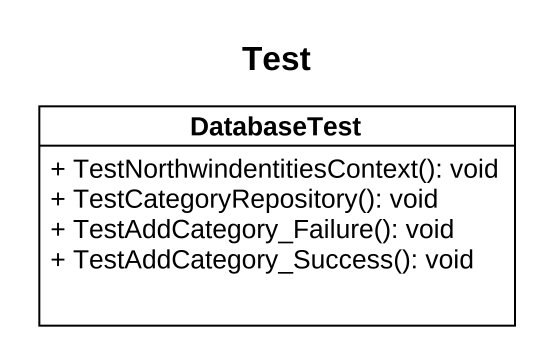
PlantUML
@startuml
title Test
hide circle
hide empty members
skinparam classAttributeIconSize 0
class DatabaseTest {
  + TestNorthwindentitiesContext(): void
  + TestCategoryRepository(): void
  + TestAddCategory_Failure(): void
  + TestAddCategory_Success(): void
}
@enduml
